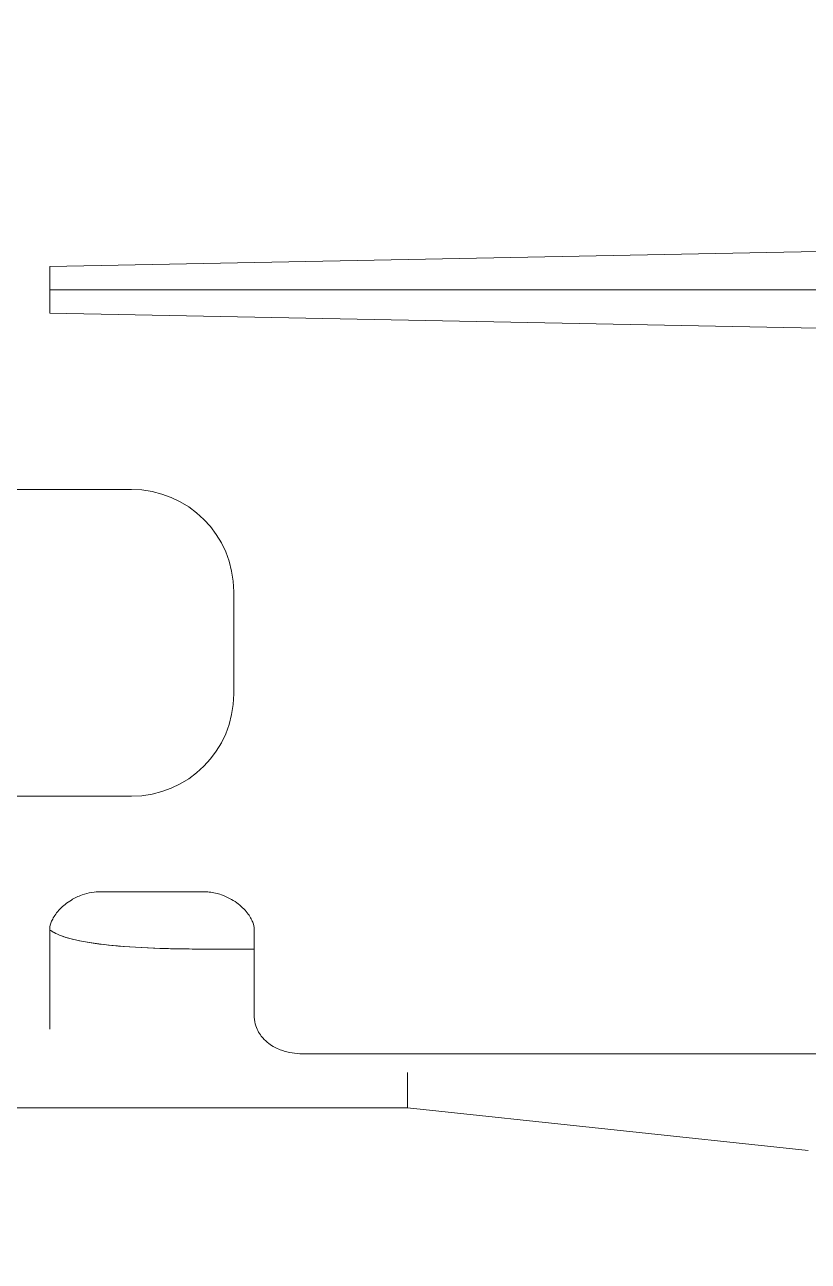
# Model space of a CAD drawing. Header units: millimetres. Extents: x 3069 to 3669, y 1489 to 1908.
# Drawn here: x 3338.22 to 3345.89, y 1586.41 to 1598.5 of the extents above; entities that cross this region are included whole.
import ezdxf

# ---------------------------------------------------------------- set-up
doc = ezdxf.new("R2010")
doc.units = ezdxf.units.MM
doc.set_wipeout_variables(frame=1)
doc.layers.add('Detalles-Accesorios', color=1, linetype='Continuous', lineweight=13)

# ---------------------------------------------------------------- blocks, each defined once
blk = doc.blocks.new('*U41')
for p, q in [((-19.925, 1.798), (-20.442, 1.798)), ((-18.675, 1.798), (-19.192, 1.798)), ((-17.425, 1.798), (-17.942, 1.798)), ((-16.175, 1.798), (-16.692, 1.798)), ((-14.925, 1.798), (-15.442, 1.798)), ((-13.675, 1.798), (-14.192, 1.798)), ((-20.342, -1.758), (-20.849, -1.758)), ((-19.092, -1.758), (-19.599, -1.758)), ((-17.842, -1.758), (-18.349, -1.758)), ((-16.592, -1.758), (-17.099, -1.758)), ((-15.342, -1.758), (-15.849, -1.758)), ((-14.092, -1.758), (-14.599, -1.758)), ((-12.842, -1.758), (-13.349, -1.758))]:
    blk.add_line(p, q)
at = {"flags": 128}
for points in [[(-20.819, 2.4), (-20.869, 2.316), (-21.02, 2.06), (-21.101, 1.922), (-21.136, 1.864), (-21.162, 1.82), (-21.175, 1.798)], [(-19.954, -2.359), (-19.958, -2.366), (-19.969, -2.381), (-19.98, -2.392), (-19.99, -2.398), (-20, -2.4), (-20.011, -2.397), (-20.023, -2.389), (-20.035, -2.375), (-20.048, -2.356), (-20.061, -2.33), (-20.073, -2.3), (-20.087, -2.263), (-20.1, -2.221), (-20.113, -2.174), (-20.125, -2.127), (-20.137, -2.075), (-20.149, -2.02), (-20.161, -1.961), (-20.173, -1.898), (-20.185, -1.832), (-20.197, -1.762), (-20.208, -1.689), (-20.221, -1.603), (-20.234, -1.514), (-20.246, -1.422), (-20.258, -1.327), (-20.27, -1.231), (-20.281, -1.134), (-20.292, -1.034), (-20.304, -0.93), (-20.316, -0.823), (-20.327, -0.725), (-20.338, -0.626), (-20.35, -0.524), (-20.362, -0.421), (-20.374, -0.317), (-20.386, -0.212), (-20.398, -0.106), (-20.41, 0), (-20.421, 0.101), (-20.433, 0.201), (-20.444, 0.301), (-20.455, 0.4), (-20.466, 0.499), (-20.477, 0.595), (-20.49, 0.708), (-20.503, 0.817), (-20.515, 0.924), (-20.527, 1.028), (-20.538, 1.131), (-20.55, 1.23), (-20.561, 1.326), (-20.573, 1.421), (-20.585, 1.513), (-20.598, 1.603), (-20.611, 1.689), (-20.622, 1.758), (-20.633, 1.825), (-20.644, 1.888), (-20.656, 1.948), (-20.667, 2.006), (-20.678, 2.059), (-20.692, 2.118), (-20.705, 2.171), (-20.719, 2.219), (-20.732, 2.261), (-20.744, 2.294), (-20.755, 2.323), (-20.767, 2.347), (-20.778, 2.366), (-20.789, 2.381), (-20.799, 2.392), (-20.809, 2.398), (-20.819, 2.4), (-20.819, 2.4)], [(-19.569, 2.4), (-19.619, 2.316), (-19.77, 2.06), (-19.851, 1.922), (-19.886, 1.864), (-19.912, 1.82), (-19.925, 1.798)], [(-18.704, -2.359), (-18.708, -2.366), (-18.719, -2.381), (-18.73, -2.392), (-18.74, -2.398), (-18.75, -2.4), (-18.761, -2.397), (-18.773, -2.389), (-18.785, -2.375), (-18.798, -2.356), (-18.811, -2.33), (-18.823, -2.3), (-18.837, -2.263), (-18.85, -2.221), (-18.863, -2.174), (-18.875, -2.127), (-18.887, -2.075), (-18.899, -2.02), (-18.911, -1.961), (-18.923, -1.898), (-18.935, -1.832), (-18.947, -1.762), (-18.958, -1.689), (-18.971, -1.603), (-18.984, -1.514), (-18.996, -1.422), (-19.008, -1.327), (-19.02, -1.231), (-19.031, -1.134), (-19.042, -1.034), (-19.054, -0.93), (-19.066, -0.823), (-19.077, -0.725), (-19.088, -0.626), (-19.1, -0.524), (-19.112, -0.421), (-19.124, -0.317), (-19.136, -0.212), (-19.148, -0.106), (-19.16, 0), (-19.171, 0.101), (-19.183, 0.201), (-19.194, 0.301), (-19.205, 0.4), (-19.216, 0.499), (-19.227, 0.595), (-19.24, 0.708), (-19.253, 0.817), (-19.265, 0.924), (-19.277, 1.028), (-19.288, 1.131), (-19.3, 1.23), (-19.311, 1.326), (-19.323, 1.421), (-19.335, 1.513), (-19.348, 1.603), (-19.361, 1.689), (-19.372, 1.758), (-19.383, 1.825), (-19.394, 1.888), (-19.406, 1.948), (-19.417, 2.006), (-19.428, 2.059), (-19.442, 2.118), (-19.455, 2.171), (-19.469, 2.219), (-19.482, 2.261), (-19.494, 2.294), (-19.505, 2.323), (-19.517, 2.347), (-19.528, 2.366), (-19.539, 2.381), (-19.549, 2.392), (-19.559, 2.398), (-19.569, 2.4), (-19.569, 2.4)], [(-18.319, 2.4), (-18.369, 2.316), (-18.52, 2.06), (-18.601, 1.922), (-18.636, 1.864), (-18.662, 1.82), (-18.675, 1.798)], [(-17.454, -2.359), (-17.458, -2.366), (-17.469, -2.381), (-17.48, -2.392), (-17.49, -2.398), (-17.5, -2.4), (-17.511, -2.397), (-17.523, -2.389), (-17.535, -2.375), (-17.548, -2.356), (-17.561, -2.33), (-17.573, -2.3), (-17.587, -2.263), (-17.6, -2.221), (-17.613, -2.174), (-17.625, -2.127), (-17.637, -2.075), (-17.649, -2.02), (-17.661, -1.961), (-17.673, -1.898), (-17.685, -1.832), (-17.697, -1.762), (-17.708, -1.689), (-17.721, -1.603), (-17.734, -1.514), (-17.746, -1.422), (-17.758, -1.327), (-17.77, -1.231), (-17.781, -1.134), (-17.792, -1.034), (-17.804, -0.93), (-17.816, -0.823), (-17.827, -0.725), (-17.838, -0.626), (-17.85, -0.524), (-17.862, -0.421), (-17.874, -0.317), (-17.886, -0.212), (-17.898, -0.106), (-17.91, 0), (-17.921, 0.101), (-17.933, 0.201), (-17.944, 0.301), (-17.955, 0.4), (-17.966, 0.499), (-17.977, 0.595), (-17.99, 0.708), (-18.003, 0.817), (-18.015, 0.924), (-18.027, 1.028), (-18.038, 1.131), (-18.05, 1.23), (-18.061, 1.326), (-18.073, 1.421), (-18.085, 1.513), (-18.098, 1.603), (-18.111, 1.689), (-18.122, 1.758), (-18.133, 1.825), (-18.144, 1.888), (-18.156, 1.948), (-18.167, 2.006), (-18.178, 2.059), (-18.192, 2.118), (-18.205, 2.171), (-18.219, 2.219), (-18.232, 2.261), (-18.244, 2.294), (-18.255, 2.323), (-18.267, 2.347), (-18.278, 2.366), (-18.289, 2.381), (-18.299, 2.392), (-18.309, 2.398), (-18.319, 2.4), (-18.319, 2.4)], [(-17.069, 2.4), (-17.119, 2.316), (-17.27, 2.06), (-17.351, 1.922), (-17.386, 1.864), (-17.412, 1.82), (-17.425, 1.798)], [(-16.204, -2.359), (-16.208, -2.366), (-16.219, -2.381), (-16.23, -2.392), (-16.24, -2.398), (-16.25, -2.4), (-16.261, -2.397), (-16.273, -2.389), (-16.285, -2.375), (-16.298, -2.356), (-16.311, -2.33), (-16.323, -2.3), (-16.337, -2.263), (-16.35, -2.221), (-16.363, -2.174), (-16.375, -2.127), (-16.387, -2.075), (-16.399, -2.02), (-16.411, -1.961), (-16.423, -1.898), (-16.435, -1.832), (-16.447, -1.762), (-16.458, -1.689), (-16.471, -1.603), (-16.484, -1.514), (-16.496, -1.422), (-16.508, -1.327), (-16.52, -1.231), (-16.531, -1.134), (-16.542, -1.034), (-16.554, -0.93), (-16.566, -0.823), (-16.577, -0.725), (-16.588, -0.626), (-16.6, -0.524), (-16.612, -0.421), (-16.624, -0.317), (-16.636, -0.212), (-16.648, -0.106), (-16.66, 0), (-16.671, 0.101), (-16.683, 0.201), (-16.694, 0.301), (-16.705, 0.4), (-16.716, 0.499), (-16.727, 0.595), (-16.74, 0.708), (-16.753, 0.817), (-16.765, 0.924), (-16.777, 1.028), (-16.788, 1.131), (-16.8, 1.23), (-16.811, 1.326), (-16.823, 1.421), (-16.835, 1.513), (-16.848, 1.603), (-16.861, 1.689), (-16.872, 1.758), (-16.883, 1.825), (-16.894, 1.888), (-16.906, 1.948), (-16.917, 2.006), (-16.928, 2.059), (-16.942, 2.118), (-16.955, 2.171), (-16.969, 2.219), (-16.982, 2.261), (-16.994, 2.294), (-17.005, 2.323), (-17.017, 2.347), (-17.028, 2.366), (-17.039, 2.381), (-17.049, 2.392), (-17.059, 2.398), (-17.069, 2.4), (-17.069, 2.4)], [(-15.819, 2.4), (-15.869, 2.316), (-16.02, 2.06), (-16.101, 1.922), (-16.136, 1.864), (-16.162, 1.82), (-16.175, 1.798)], [(-14.954, -2.359), (-14.958, -2.366), (-14.969, -2.381), (-14.98, -2.392), (-14.99, -2.398), (-15, -2.4), (-15.011, -2.397), (-15.023, -2.389), (-15.035, -2.375), (-15.048, -2.356), (-15.061, -2.33), (-15.073, -2.3), (-15.087, -2.263), (-15.1, -2.221), (-15.113, -2.174), (-15.125, -2.127), (-15.137, -2.075), (-15.149, -2.02), (-15.161, -1.961), (-15.173, -1.898), (-15.185, -1.832), (-15.197, -1.762), (-15.208, -1.689), (-15.221, -1.603), (-15.234, -1.514), (-15.246, -1.422), (-15.258, -1.327), (-15.27, -1.231), (-15.281, -1.134), (-15.292, -1.034), (-15.304, -0.93), (-15.316, -0.823), (-15.327, -0.725), (-15.338, -0.626), (-15.35, -0.524), (-15.362, -0.421), (-15.374, -0.317), (-15.386, -0.212), (-15.398, -0.106), (-15.41, 0), (-15.421, 0.101), (-15.433, 0.201), (-15.444, 0.301), (-15.455, 0.4), (-15.466, 0.499), (-15.477, 0.595), (-15.49, 0.708), (-15.503, 0.817), (-15.515, 0.924), (-15.527, 1.028), (-15.538, 1.131), (-15.55, 1.23), (-15.561, 1.326), (-15.573, 1.421), (-15.585, 1.513), (-15.598, 1.603), (-15.611, 1.689), (-15.622, 1.758), (-15.633, 1.825), (-15.644, 1.888), (-15.656, 1.948), (-15.667, 2.006), (-15.678, 2.059), (-15.692, 2.118), (-15.705, 2.171), (-15.719, 2.219), (-15.732, 2.261), (-15.744, 2.294), (-15.755, 2.323), (-15.767, 2.347), (-15.778, 2.366), (-15.789, 2.381), (-15.799, 2.392), (-15.809, 2.398), (-15.819, 2.4), (-15.819, 2.4)], [(-14.569, 2.4), (-14.619, 2.316), (-14.77, 2.06), (-14.851, 1.922), (-14.886, 1.864), (-14.912, 1.82), (-14.925, 1.798)], [(-13.704, -2.359), (-13.708, -2.366), (-13.719, -2.381), (-13.73, -2.392), (-13.74, -2.398), (-13.75, -2.4), (-13.761, -2.397), (-13.773, -2.389), (-13.785, -2.375), (-13.798, -2.356), (-13.811, -2.33), (-13.823, -2.3), (-13.837, -2.263), (-13.85, -2.221), (-13.863, -2.174), (-13.875, -2.127), (-13.887, -2.075), (-13.899, -2.02), (-13.911, -1.961), (-13.923, -1.898), (-13.935, -1.832), (-13.947, -1.762), (-13.958, -1.689), (-13.971, -1.603), (-13.984, -1.514), (-13.996, -1.422), (-14.008, -1.327), (-14.02, -1.231), (-14.031, -1.134), (-14.042, -1.034), (-14.054, -0.93), (-14.066, -0.823), (-14.077, -0.725), (-14.088, -0.626), (-14.1, -0.524), (-14.112, -0.421), (-14.124, -0.317), (-14.136, -0.212), (-14.148, -0.106), (-14.16, 0), (-14.171, 0.101), (-14.183, 0.201), (-14.194, 0.301), (-14.205, 0.4), (-14.216, 0.499), (-14.227, 0.595), (-14.24, 0.708), (-14.253, 0.817), (-14.265, 0.924), (-14.277, 1.028), (-14.288, 1.131), (-14.3, 1.23), (-14.311, 1.326), (-14.323, 1.421), (-14.335, 1.513), (-14.348, 1.603), (-14.361, 1.689), (-14.372, 1.758), (-14.383, 1.825), (-14.394, 1.888), (-14.406, 1.948), (-14.417, 2.006), (-14.428, 2.059), (-14.442, 2.118), (-14.455, 2.171), (-14.469, 2.219), (-14.482, 2.261), (-14.494, 2.294), (-14.505, 2.323), (-14.517, 2.347), (-14.528, 2.366), (-14.539, 2.381), (-14.549, 2.392), (-14.559, 2.398), (-14.569, 2.4), (-14.569, 2.4)], [(-13.319, 2.4), (-13.369, 2.316), (-13.52, 2.06), (-13.601, 1.922), (-13.636, 1.864), (-13.662, 1.82), (-13.675, 1.798)], [(-21.204, -2.36), (-21.155, -2.276), (-21.004, -2.02), (-20.923, -1.882), (-20.888, -1.824), (-20.862, -1.779), (-20.849, -1.758)], [(-19.954, -2.36), (-19.905, -2.276), (-19.754, -2.02), (-19.673, -1.882), (-19.638, -1.824), (-19.612, -1.779), (-19.599, -1.758)], [(-18.704, -2.36), (-18.655, -2.276), (-18.504, -2.02), (-18.423, -1.882), (-18.388, -1.824), (-18.362, -1.779), (-18.349, -1.758)], [(-17.454, -2.36), (-17.405, -2.276), (-17.254, -2.02), (-17.173, -1.882), (-17.138, -1.824), (-17.112, -1.779), (-17.099, -1.758)], [(-16.204, -2.36), (-16.155, -2.276), (-16.004, -2.02), (-15.923, -1.882), (-15.888, -1.824), (-15.862, -1.779), (-15.849, -1.758)], [(-14.954, -2.36), (-14.905, -2.276), (-14.754, -2.02), (-14.673, -1.882), (-14.638, -1.824), (-14.612, -1.779), (-14.599, -1.758)], [(-13.704, -2.36), (-13.655, -2.276), (-13.504, -2.02), (-13.423, -1.882), (-13.388, -1.824), (-13.362, -1.779), (-13.349, -1.758)]]:
    blk.add_lwpolyline(points, dxfattribs=at)
for points, knots in [([(-20.849, -1.758), (-20.883, -1.758), (-20.891, -1.757), (-20.902, -1.751), (-20.915, -1.74), (-20.927, -1.726), (-20.94, -1.708), (-20.953, -1.685), (-20.966, -1.658), (-20.979, -1.628), (-20.993, -1.592), (-21.006, -1.553), (-21.02, -1.509), (-21.034, -1.462), (-21.048, -1.411), (-21.061, -1.356), (-21.075, -1.299), (-21.088, -1.238), (-21.101, -1.175), (-21.113, -1.109), (-21.126, -1.042), (-21.137, -0.973), (-21.149, -0.902), (-21.16, -0.831), (-21.171, -0.757), (-21.183, -0.681), (-21.195, -0.602), (-21.208, -0.521), (-21.221, -0.437), (-21.234, -0.352), (-21.248, -0.265), (-21.261, -0.177), (-21.275, -0.089), (-21.289, 0), (-21.303, 0.089), (-21.316, 0.177), (-21.33, 0.264), (-21.343, 0.351), (-21.357, 0.436), (-21.369, 0.518), (-21.382, 0.599), (-21.394, 0.677), (-21.407, 0.758), (-21.42, 0.841), (-21.433, 0.925), (-21.446, 1.007), (-21.46, 1.087), (-21.475, 1.164), (-21.489, 1.235), (-21.503, 1.298), (-21.517, 1.356), (-21.53, 1.41), (-21.544, 1.461), (-21.558, 1.509), (-21.571, 1.552), (-21.585, 1.591), (-21.598, 1.626), (-21.612, 1.657), (-21.624, 1.682), (-21.632, 1.695), (-22.017, 2.347)], [0, 0, 0, 0, 0.01636, 0.032918, 0.049658, 0.066561, 0.083609, 0.100475, 0.117442, 0.13449, 0.151597, 0.169092, 0.186604, 0.204108, 0.221583, 0.239003, 0.256348, 0.273594, 0.290684, 0.307635, 0.324428, 0.341045, 0.357469, 0.373492, 0.38969, 0.406068, 0.422611, 0.439643, 0.456808, 0.474087, 0.491457, 0.508896, 0.526382, 0.543891, 0.561362, 0.578809, 0.596211, 0.613544, 0.630785, 0.64761, 0.664307, 0.680858, 0.697246, 0.716518, 0.735597, 0.754893, 0.774442, 0.794216, 0.814183, 0.831392, 0.848699, 0.866081, 0.883517, 0.900983, 0.918144, 0.935291, 0.952401, 0.969452, 0.986769, 1, 1, 1, 1]), ([(-19.599, -1.758), (-19.633, -1.758), (-19.641, -1.757), (-19.652, -1.751), (-19.665, -1.74), (-19.677, -1.726), (-19.69, -1.708), (-19.703, -1.685), (-19.716, -1.658), (-19.729, -1.628), (-19.743, -1.592), (-19.756, -1.553), (-19.77, -1.509), (-19.784, -1.462), (-19.798, -1.411), (-19.811, -1.356), (-19.825, -1.299), (-19.838, -1.238), (-19.851, -1.175), (-19.863, -1.109), (-19.876, -1.042), (-19.887, -0.973), (-19.899, -0.902), (-19.91, -0.831), (-19.921, -0.757), (-19.933, -0.681), (-19.945, -0.602), (-19.958, -0.521), (-19.971, -0.437), (-19.984, -0.352), (-19.998, -0.265), (-20.011, -0.177), (-20.025, -0.089), (-20.039, 0), (-20.053, 0.089), (-20.066, 0.177), (-20.08, 0.264), (-20.093, 0.351), (-20.107, 0.436), (-20.119, 0.518), (-20.132, 0.599), (-20.144, 0.677), (-20.157, 0.758), (-20.17, 0.841), (-20.183, 0.925), (-20.196, 1.007), (-20.21, 1.087), (-20.225, 1.164), (-20.239, 1.235), (-20.253, 1.298), (-20.267, 1.356), (-20.28, 1.41), (-20.294, 1.461), (-20.308, 1.509), (-20.321, 1.552), (-20.335, 1.591), (-20.348, 1.626), (-20.362, 1.657), (-20.374, 1.682), (-20.382, 1.695), (-20.767, 2.347)], [0, 0, 0, 0, 0.01636, 0.032918, 0.049658, 0.066561, 0.083609, 0.100475, 0.117442, 0.13449, 0.151597, 0.169092, 0.186604, 0.204108, 0.221583, 0.239003, 0.256348, 0.273594, 0.290684, 0.307635, 0.324428, 0.341045, 0.357469, 0.373492, 0.38969, 0.406068, 0.422611, 0.439643, 0.456808, 0.474087, 0.491457, 0.508896, 0.526382, 0.543891, 0.561362, 0.578809, 0.596211, 0.613544, 0.630785, 0.64761, 0.664307, 0.680858, 0.697246, 0.716518, 0.735597, 0.754893, 0.774442, 0.794216, 0.814183, 0.831392, 0.848699, 0.866081, 0.883517, 0.900983, 0.918144, 0.935291, 0.952401, 0.969452, 0.986769, 1, 1, 1, 1]), ([(-18.349, -1.758), (-18.383, -1.758), (-18.391, -1.757), (-18.402, -1.751), (-18.415, -1.74), (-18.427, -1.726), (-18.44, -1.708), (-18.453, -1.685), (-18.466, -1.658), (-18.479, -1.628), (-18.493, -1.592), (-18.506, -1.553), (-18.52, -1.509), (-18.534, -1.462), (-18.548, -1.411), (-18.561, -1.356), (-18.575, -1.299), (-18.588, -1.238), (-18.601, -1.175), (-18.613, -1.109), (-18.626, -1.042), (-18.637, -0.973), (-18.649, -0.902), (-18.66, -0.831), (-18.671, -0.757), (-18.683, -0.681), (-18.695, -0.602), (-18.708, -0.521), (-18.721, -0.437), (-18.734, -0.352), (-18.748, -0.265), (-18.761, -0.177), (-18.775, -0.089), (-18.789, 0), (-18.803, 0.089), (-18.816, 0.177), (-18.83, 0.264), (-18.843, 0.351), (-18.857, 0.436), (-18.869, 0.518), (-18.882, 0.599), (-18.894, 0.677), (-18.907, 0.758), (-18.92, 0.841), (-18.933, 0.925), (-18.946, 1.007), (-18.96, 1.087), (-18.975, 1.164), (-18.989, 1.235), (-19.003, 1.298), (-19.017, 1.356), (-19.03, 1.41), (-19.044, 1.461), (-19.058, 1.509), (-19.071, 1.552), (-19.085, 1.591), (-19.098, 1.626), (-19.112, 1.657), (-19.124, 1.682), (-19.132, 1.695), (-19.517, 2.347)], [0, 0, 0, 0, 0.01636, 0.032918, 0.049658, 0.066561, 0.083609, 0.100475, 0.117442, 0.13449, 0.151597, 0.169092, 0.186604, 0.204108, 0.221583, 0.239003, 0.256348, 0.273594, 0.290684, 0.307635, 0.324428, 0.341045, 0.357469, 0.373492, 0.38969, 0.406068, 0.422611, 0.439643, 0.456808, 0.474087, 0.491457, 0.508896, 0.526382, 0.543891, 0.561362, 0.578809, 0.596211, 0.613544, 0.630785, 0.64761, 0.664307, 0.680858, 0.697246, 0.716518, 0.735597, 0.754893, 0.774442, 0.794216, 0.814183, 0.831392, 0.848699, 0.866081, 0.883517, 0.900983, 0.918144, 0.935291, 0.952401, 0.969452, 0.986769, 1, 1, 1, 1]), ([(-17.099, -1.758), (-17.133, -1.758), (-17.141, -1.757), (-17.152, -1.751), (-17.165, -1.74), (-17.177, -1.726), (-17.19, -1.708), (-17.203, -1.685), (-17.216, -1.658), (-17.229, -1.628), (-17.243, -1.592), (-17.256, -1.553), (-17.27, -1.509), (-17.284, -1.462), (-17.298, -1.411), (-17.311, -1.356), (-17.325, -1.299), (-17.338, -1.238), (-17.351, -1.175), (-17.363, -1.109), (-17.376, -1.042), (-17.387, -0.973), (-17.399, -0.902), (-17.41, -0.831), (-17.421, -0.757), (-17.433, -0.681), (-17.445, -0.602), (-17.458, -0.521), (-17.471, -0.437), (-17.484, -0.352), (-17.498, -0.265), (-17.511, -0.177), (-17.525, -0.089), (-17.539, 0), (-17.553, 0.089), (-17.566, 0.177), (-17.58, 0.264), (-17.593, 0.351), (-17.607, 0.436), (-17.619, 0.518), (-17.632, 0.599), (-17.644, 0.677), (-17.657, 0.758), (-17.67, 0.841), (-17.683, 0.925), (-17.696, 1.007), (-17.71, 1.087), (-17.725, 1.164), (-17.739, 1.235), (-17.753, 1.298), (-17.767, 1.356), (-17.78, 1.41), (-17.794, 1.461), (-17.808, 1.509), (-17.821, 1.552), (-17.835, 1.591), (-17.848, 1.626), (-17.862, 1.657), (-17.874, 1.682), (-17.882, 1.695), (-18.267, 2.347)], [0, 0, 0, 0, 0.01636, 0.032918, 0.049658, 0.066561, 0.083609, 0.100475, 0.117442, 0.13449, 0.151597, 0.169092, 0.186604, 0.204108, 0.221583, 0.239003, 0.256348, 0.273594, 0.290684, 0.307635, 0.324428, 0.341045, 0.357469, 0.373492, 0.38969, 0.406068, 0.422611, 0.439643, 0.456808, 0.474087, 0.491457, 0.508896, 0.526382, 0.543891, 0.561362, 0.578809, 0.596211, 0.613544, 0.630785, 0.64761, 0.664307, 0.680858, 0.697246, 0.716518, 0.735597, 0.754893, 0.774442, 0.794216, 0.814183, 0.831392, 0.848699, 0.866081, 0.883517, 0.900983, 0.918144, 0.935291, 0.952401, 0.969452, 0.986769, 1, 1, 1, 1]), ([(-15.849, -1.758), (-15.883, -1.758), (-15.891, -1.757), (-15.902, -1.751), (-15.915, -1.74), (-15.927, -1.726), (-15.94, -1.708), (-15.953, -1.685), (-15.966, -1.658), (-15.979, -1.628), (-15.993, -1.592), (-16.006, -1.553), (-16.02, -1.509), (-16.034, -1.462), (-16.048, -1.411), (-16.061, -1.356), (-16.075, -1.299), (-16.088, -1.238), (-16.101, -1.175), (-16.113, -1.109), (-16.126, -1.042), (-16.137, -0.973), (-16.149, -0.902), (-16.16, -0.831), (-16.171, -0.757), (-16.183, -0.681), (-16.195, -0.602), (-16.208, -0.521), (-16.221, -0.437), (-16.234, -0.352), (-16.248, -0.265), (-16.261, -0.177), (-16.275, -0.089), (-16.289, 0), (-16.303, 0.089), (-16.316, 0.177), (-16.33, 0.264), (-16.343, 0.351), (-16.357, 0.436), (-16.369, 0.518), (-16.382, 0.599), (-16.394, 0.677), (-16.407, 0.758), (-16.42, 0.841), (-16.433, 0.925), (-16.446, 1.007), (-16.46, 1.087), (-16.475, 1.164), (-16.489, 1.235), (-16.503, 1.298), (-16.517, 1.356), (-16.53, 1.41), (-16.544, 1.461), (-16.558, 1.509), (-16.571, 1.552), (-16.585, 1.591), (-16.598, 1.626), (-16.612, 1.657), (-16.624, 1.682), (-16.632, 1.695), (-17.017, 2.347)], [0, 0, 0, 0, 0.01636, 0.032918, 0.049658, 0.066561, 0.083609, 0.100475, 0.117442, 0.13449, 0.151597, 0.169092, 0.186604, 0.204108, 0.221583, 0.239003, 0.256348, 0.273594, 0.290684, 0.307635, 0.324428, 0.341045, 0.357469, 0.373492, 0.38969, 0.406068, 0.422611, 0.439643, 0.456808, 0.474087, 0.491457, 0.508896, 0.526382, 0.543891, 0.561362, 0.578809, 0.596211, 0.613544, 0.630785, 0.64761, 0.664307, 0.680858, 0.697246, 0.716518, 0.735597, 0.754893, 0.774442, 0.794216, 0.814183, 0.831392, 0.848699, 0.866081, 0.883517, 0.900983, 0.918144, 0.935291, 0.952401, 0.969452, 0.986769, 1, 1, 1, 1]), ([(-14.599, -1.758), (-14.633, -1.758), (-14.641, -1.757), (-14.652, -1.751), (-14.665, -1.74), (-14.677, -1.726), (-14.69, -1.708), (-14.703, -1.685), (-14.716, -1.658), (-14.729, -1.628), (-14.743, -1.592), (-14.756, -1.553), (-14.77, -1.509), (-14.784, -1.462), (-14.798, -1.411), (-14.811, -1.356), (-14.825, -1.299), (-14.838, -1.238), (-14.851, -1.175), (-14.863, -1.109), (-14.876, -1.042), (-14.887, -0.973), (-14.899, -0.902), (-14.91, -0.831), (-14.921, -0.757), (-14.933, -0.681), (-14.945, -0.602), (-14.958, -0.521), (-14.971, -0.437), (-14.984, -0.352), (-14.998, -0.265), (-15.011, -0.177), (-15.025, -0.089), (-15.039, 0), (-15.053, 0.089), (-15.066, 0.177), (-15.08, 0.264), (-15.093, 0.351), (-15.107, 0.436), (-15.119, 0.518), (-15.132, 0.599), (-15.144, 0.677), (-15.157, 0.758), (-15.17, 0.841), (-15.183, 0.925), (-15.196, 1.007), (-15.21, 1.087), (-15.225, 1.164), (-15.239, 1.235), (-15.253, 1.298), (-15.267, 1.356), (-15.28, 1.41), (-15.294, 1.461), (-15.308, 1.509), (-15.321, 1.552), (-15.335, 1.591), (-15.348, 1.626), (-15.362, 1.657), (-15.374, 1.682), (-15.382, 1.695), (-15.767, 2.347)], [0, 0, 0, 0, 0.01636, 0.032918, 0.049658, 0.066561, 0.083609, 0.100475, 0.117442, 0.13449, 0.151597, 0.169092, 0.186604, 0.204108, 0.221583, 0.239003, 0.256348, 0.273594, 0.290684, 0.307635, 0.324428, 0.341045, 0.357469, 0.373492, 0.38969, 0.406068, 0.422611, 0.439643, 0.456808, 0.474087, 0.491457, 0.508896, 0.526382, 0.543891, 0.561362, 0.578809, 0.596211, 0.613544, 0.630785, 0.64761, 0.664307, 0.680858, 0.697246, 0.716518, 0.735597, 0.754893, 0.774442, 0.794216, 0.814183, 0.831392, 0.848699, 0.866081, 0.883517, 0.900983, 0.918144, 0.935291, 0.952401, 0.969452, 0.986769, 1, 1, 1, 1]), ([(-13.349, -1.758), (-13.383, -1.758), (-13.391, -1.757), (-13.402, -1.751), (-13.415, -1.74), (-13.427, -1.726), (-13.44, -1.708), (-13.453, -1.685), (-13.466, -1.658), (-13.479, -1.628), (-13.493, -1.592), (-13.506, -1.553), (-13.52, -1.509), (-13.534, -1.462), (-13.548, -1.411), (-13.561, -1.356), (-13.575, -1.299), (-13.588, -1.238), (-13.601, -1.175), (-13.613, -1.109), (-13.626, -1.042), (-13.637, -0.973), (-13.649, -0.902), (-13.66, -0.831), (-13.671, -0.757), (-13.683, -0.681), (-13.695, -0.602), (-13.708, -0.521), (-13.721, -0.437), (-13.734, -0.352), (-13.748, -0.265), (-13.761, -0.177), (-13.775, -0.089), (-13.789, 0), (-13.803, 0.089), (-13.816, 0.177), (-13.83, 0.264), (-13.843, 0.351), (-13.857, 0.436), (-13.869, 0.518), (-13.882, 0.599), (-13.894, 0.677), (-13.907, 0.758), (-13.92, 0.841), (-13.933, 0.925), (-13.946, 1.007), (-13.96, 1.087), (-13.975, 1.164), (-13.989, 1.235), (-14.003, 1.298), (-14.017, 1.356), (-14.03, 1.41), (-14.044, 1.461), (-14.058, 1.509), (-14.071, 1.552), (-14.085, 1.591), (-14.098, 1.626), (-14.112, 1.657), (-14.124, 1.682), (-14.132, 1.695), (-14.517, 2.347)], [0, 0, 0, 0, 0.01636, 0.032918, 0.049658, 0.066561, 0.083609, 0.100475, 0.117442, 0.13449, 0.151597, 0.169092, 0.186604, 0.204108, 0.221583, 0.239003, 0.256348, 0.273594, 0.290684, 0.307635, 0.324428, 0.341045, 0.357469, 0.373492, 0.38969, 0.406068, 0.422611, 0.439643, 0.456808, 0.474087, 0.491457, 0.508896, 0.526382, 0.543891, 0.561362, 0.578809, 0.596211, 0.613544, 0.630785, 0.64761, 0.664307, 0.680858, 0.697246, 0.716518, 0.735597, 0.754893, 0.774442, 0.794216, 0.814183, 0.831392, 0.848699, 0.866081, 0.883517, 0.900983, 0.918144, 0.935291, 0.952401, 0.969452, 0.986769, 1, 1, 1, 1]), ([(-21.175, 1.798), (-21.141, 1.798), (-21.133, 1.797), (-21.121, 1.791), (-21.109, 1.781), (-21.097, 1.766), (-21.084, 1.748), (-21.071, 1.725), (-21.058, 1.699), (-21.045, 1.668), (-21.031, 1.633), (-21.018, 1.593), (-21.004, 1.55), (-20.99, 1.502), (-20.976, 1.451), (-20.963, 1.397), (-20.949, 1.339), (-20.936, 1.278), (-20.923, 1.215), (-20.911, 1.15), (-20.898, 1.082), (-20.886, 1.013), (-20.875, 0.943), (-20.864, 0.871), (-20.853, 0.797), (-20.841, 0.721), (-20.828, 0.643), (-20.816, 0.561), (-20.803, 0.477), (-20.79, 0.392), (-20.776, 0.305), (-20.762, 0.218), (-20.749, 0.129), (-20.735, 0.04), (-20.721, -0.048), (-20.707, -0.136), (-20.694, -0.224), (-20.68, -0.311), (-20.667, -0.395), (-20.654, -0.478), (-20.642, -0.558), (-20.63, -0.637), (-20.617, -0.718), (-20.604, -0.8), (-20.591, -0.885), (-20.578, -0.967), (-20.563, -1.047), (-20.549, -1.124), (-20.534, -1.194), (-20.521, -1.258), (-20.507, -1.316), (-20.494, -1.37), (-20.48, -1.421), (-20.466, -1.468), (-20.453, -1.511), (-20.439, -1.55), (-20.426, -1.585), (-20.412, -1.617), (-20.4, -1.642), (-20.392, -1.655), (-20.048, -2.356)], [0, 0, 0, 0, 0.01636, 0.032918, 0.049658, 0.066561, 0.083609, 0.100475, 0.117442, 0.13449, 0.151597, 0.169092, 0.186604, 0.204109, 0.221583, 0.239003, 0.256348, 0.273594, 0.290684, 0.307635, 0.324428, 0.341045, 0.357469, 0.373492, 0.38969, 0.406068, 0.422611, 0.439643, 0.456809, 0.474087, 0.491457, 0.508896, 0.526382, 0.543891, 0.561362, 0.57881, 0.596211, 0.613544, 0.630786, 0.647611, 0.664308, 0.680859, 0.697246, 0.716518, 0.735597, 0.754894, 0.774443, 0.794216, 0.814184, 0.831393, 0.848699, 0.866081, 0.883517, 0.900983, 0.918145, 0.935291, 0.952401, 0.969453, 0.98677, 1, 1, 1, 1]), ([(-19.925, 1.798), (-19.891, 1.798), (-19.883, 1.797), (-19.871, 1.791), (-19.859, 1.781), (-19.847, 1.766), (-19.834, 1.748), (-19.821, 1.725), (-19.808, 1.699), (-19.795, 1.668), (-19.781, 1.633), (-19.768, 1.593), (-19.754, 1.55), (-19.74, 1.502), (-19.726, 1.451), (-19.713, 1.397), (-19.699, 1.339), (-19.686, 1.278), (-19.673, 1.215), (-19.661, 1.15), (-19.648, 1.082), (-19.636, 1.013), (-19.625, 0.943), (-19.614, 0.871), (-19.603, 0.797), (-19.591, 0.721), (-19.578, 0.643), (-19.566, 0.561), (-19.553, 0.477), (-19.54, 0.392), (-19.526, 0.305), (-19.512, 0.218), (-19.499, 0.129), (-19.485, 0.04), (-19.471, -0.048), (-19.457, -0.136), (-19.444, -0.224), (-19.43, -0.311), (-19.417, -0.395), (-19.404, -0.478), (-19.392, -0.558), (-19.38, -0.637), (-19.367, -0.718), (-19.354, -0.8), (-19.341, -0.885), (-19.328, -0.967), (-19.313, -1.047), (-19.299, -1.124), (-19.284, -1.194), (-19.271, -1.258), (-19.257, -1.316), (-19.244, -1.37), (-19.23, -1.421), (-19.216, -1.468), (-19.203, -1.511), (-19.189, -1.55), (-19.176, -1.585), (-19.162, -1.617), (-19.15, -1.642), (-19.142, -1.655), (-18.798, -2.356)], [0, 0, 0, 0, 0.01636, 0.032918, 0.049658, 0.066561, 0.083609, 0.100475, 0.117442, 0.13449, 0.151597, 0.169092, 0.186604, 0.204109, 0.221583, 0.239003, 0.256348, 0.273594, 0.290684, 0.307635, 0.324428, 0.341045, 0.357469, 0.373492, 0.38969, 0.406068, 0.422611, 0.439643, 0.456809, 0.474087, 0.491457, 0.508896, 0.526382, 0.543891, 0.561362, 0.57881, 0.596211, 0.613544, 0.630786, 0.647611, 0.664308, 0.680859, 0.697246, 0.716518, 0.735597, 0.754894, 0.774443, 0.794216, 0.814184, 0.831393, 0.848699, 0.866081, 0.883517, 0.900983, 0.918145, 0.935291, 0.952401, 0.969453, 0.98677, 1, 1, 1, 1]), ([(-18.675, 1.798), (-18.641, 1.798), (-18.633, 1.797), (-18.621, 1.791), (-18.609, 1.781), (-18.597, 1.766), (-18.584, 1.748), (-18.571, 1.725), (-18.558, 1.699), (-18.545, 1.668), (-18.531, 1.633), (-18.518, 1.593), (-18.504, 1.55), (-18.49, 1.502), (-18.476, 1.451), (-18.463, 1.397), (-18.449, 1.339), (-18.436, 1.278), (-18.423, 1.215), (-18.411, 1.15), (-18.398, 1.082), (-18.386, 1.013), (-18.375, 0.943), (-18.364, 0.871), (-18.353, 0.797), (-18.341, 0.721), (-18.328, 0.643), (-18.316, 0.561), (-18.303, 0.477), (-18.29, 0.392), (-18.276, 0.305), (-18.262, 0.218), (-18.249, 0.129), (-18.235, 0.04), (-18.221, -0.048), (-18.207, -0.136), (-18.194, -0.224), (-18.18, -0.311), (-18.167, -0.395), (-18.154, -0.478), (-18.142, -0.558), (-18.13, -0.637), (-18.117, -0.718), (-18.104, -0.8), (-18.091, -0.885), (-18.078, -0.967), (-18.063, -1.047), (-18.049, -1.124), (-18.034, -1.194), (-18.021, -1.258), (-18.007, -1.316), (-17.994, -1.37), (-17.98, -1.421), (-17.966, -1.468), (-17.953, -1.511), (-17.939, -1.55), (-17.926, -1.585), (-17.912, -1.617), (-17.9, -1.642), (-17.892, -1.655), (-17.548, -2.356)], [0, 0, 0, 0, 0.01636, 0.032918, 0.049658, 0.066561, 0.083609, 0.100475, 0.117442, 0.13449, 0.151597, 0.169092, 0.186604, 0.204109, 0.221583, 0.239003, 0.256348, 0.273594, 0.290684, 0.307635, 0.324428, 0.341045, 0.357469, 0.373492, 0.38969, 0.406068, 0.422611, 0.439643, 0.456809, 0.474087, 0.491457, 0.508896, 0.526382, 0.543891, 0.561362, 0.57881, 0.596211, 0.613544, 0.630786, 0.647611, 0.664308, 0.680859, 0.697246, 0.716518, 0.735597, 0.754894, 0.774443, 0.794216, 0.814184, 0.831393, 0.848699, 0.866081, 0.883517, 0.900983, 0.918145, 0.935291, 0.952401, 0.969453, 0.98677, 1, 1, 1, 1]), ([(-17.425, 1.798), (-17.391, 1.798), (-17.383, 1.797), (-17.371, 1.791), (-17.359, 1.781), (-17.347, 1.766), (-17.334, 1.748), (-17.321, 1.725), (-17.308, 1.699), (-17.295, 1.668), (-17.281, 1.633), (-17.268, 1.593), (-17.254, 1.55), (-17.24, 1.502), (-17.226, 1.451), (-17.213, 1.397), (-17.199, 1.339), (-17.186, 1.278), (-17.173, 1.215), (-17.161, 1.15), (-17.148, 1.082), (-17.136, 1.013), (-17.125, 0.943), (-17.114, 0.871), (-17.103, 0.797), (-17.091, 0.721), (-17.078, 0.643), (-17.066, 0.561), (-17.053, 0.477), (-17.04, 0.392), (-17.026, 0.305), (-17.012, 0.218), (-16.999, 0.129), (-16.985, 0.04), (-16.971, -0.048), (-16.957, -0.136), (-16.944, -0.224), (-16.93, -0.311), (-16.917, -0.395), (-16.904, -0.478), (-16.892, -0.558), (-16.88, -0.637), (-16.867, -0.718), (-16.854, -0.8), (-16.841, -0.885), (-16.828, -0.967), (-16.813, -1.047), (-16.799, -1.124), (-16.784, -1.194), (-16.771, -1.258), (-16.757, -1.316), (-16.744, -1.37), (-16.73, -1.421), (-16.716, -1.468), (-16.703, -1.511), (-16.689, -1.55), (-16.676, -1.585), (-16.662, -1.617), (-16.65, -1.642), (-16.642, -1.655), (-16.298, -2.356)], [0, 0, 0, 0, 0.01636, 0.032918, 0.049658, 0.066561, 0.083609, 0.100475, 0.117442, 0.13449, 0.151597, 0.169092, 0.186604, 0.204109, 0.221583, 0.239003, 0.256348, 0.273594, 0.290684, 0.307635, 0.324428, 0.341045, 0.357469, 0.373492, 0.38969, 0.406068, 0.422611, 0.439643, 0.456809, 0.474087, 0.491457, 0.508896, 0.526382, 0.543891, 0.561362, 0.57881, 0.596211, 0.613544, 0.630786, 0.647611, 0.664308, 0.680859, 0.697246, 0.716518, 0.735597, 0.754894, 0.774443, 0.794216, 0.814184, 0.831393, 0.848699, 0.866081, 0.883517, 0.900983, 0.918145, 0.935291, 0.952401, 0.969453, 0.98677, 1, 1, 1, 1]), ([(-16.175, 1.798), (-16.141, 1.798), (-16.133, 1.797), (-16.121, 1.791), (-16.109, 1.781), (-16.097, 1.766), (-16.084, 1.748), (-16.071, 1.725), (-16.058, 1.699), (-16.045, 1.668), (-16.031, 1.633), (-16.018, 1.593), (-16.004, 1.55), (-15.99, 1.502), (-15.976, 1.451), (-15.963, 1.397), (-15.949, 1.339), (-15.936, 1.278), (-15.923, 1.215), (-15.911, 1.15), (-15.898, 1.082), (-15.886, 1.013), (-15.875, 0.943), (-15.864, 0.871), (-15.853, 0.797), (-15.841, 0.721), (-15.828, 0.643), (-15.816, 0.561), (-15.803, 0.477), (-15.79, 0.392), (-15.776, 0.305), (-15.762, 0.218), (-15.749, 0.129), (-15.735, 0.04), (-15.721, -0.048), (-15.707, -0.136), (-15.694, -0.224), (-15.68, -0.311), (-15.667, -0.395), (-15.654, -0.478), (-15.642, -0.558), (-15.63, -0.637), (-15.617, -0.718), (-15.604, -0.8), (-15.591, -0.885), (-15.578, -0.967), (-15.563, -1.047), (-15.549, -1.124), (-15.534, -1.194), (-15.521, -1.258), (-15.507, -1.316), (-15.494, -1.37), (-15.48, -1.421), (-15.466, -1.468), (-15.453, -1.511), (-15.439, -1.55), (-15.426, -1.585), (-15.412, -1.617), (-15.4, -1.642), (-15.392, -1.655), (-15.048, -2.356)], [0, 0, 0, 0, 0.01636, 0.032918, 0.049658, 0.066561, 0.083609, 0.100475, 0.117442, 0.13449, 0.151597, 0.169092, 0.186604, 0.204109, 0.221583, 0.239003, 0.256348, 0.273594, 0.290684, 0.307635, 0.324428, 0.341045, 0.357469, 0.373492, 0.38969, 0.406068, 0.422611, 0.439643, 0.456809, 0.474087, 0.491457, 0.508896, 0.526382, 0.543891, 0.561362, 0.57881, 0.596211, 0.613544, 0.630786, 0.647611, 0.664308, 0.680859, 0.697246, 0.716518, 0.735597, 0.754894, 0.774443, 0.794216, 0.814184, 0.831393, 0.848699, 0.866081, 0.883517, 0.900983, 0.918145, 0.935291, 0.952401, 0.969453, 0.98677, 1, 1, 1, 1]), ([(-14.925, 1.798), (-14.891, 1.798), (-14.883, 1.797), (-14.871, 1.791), (-14.859, 1.781), (-14.847, 1.766), (-14.834, 1.748), (-14.821, 1.725), (-14.808, 1.699), (-14.795, 1.668), (-14.781, 1.633), (-14.768, 1.593), (-14.754, 1.55), (-14.74, 1.502), (-14.726, 1.451), (-14.713, 1.397), (-14.699, 1.339), (-14.686, 1.278), (-14.673, 1.215), (-14.661, 1.15), (-14.648, 1.082), (-14.636, 1.013), (-14.625, 0.943), (-14.614, 0.871), (-14.603, 0.797), (-14.591, 0.721), (-14.578, 0.643), (-14.566, 0.561), (-14.553, 0.477), (-14.54, 0.392), (-14.526, 0.305), (-14.512, 0.218), (-14.499, 0.129), (-14.485, 0.04), (-14.471, -0.048), (-14.457, -0.136), (-14.444, -0.224), (-14.43, -0.311), (-14.417, -0.395), (-14.404, -0.478), (-14.392, -0.558), (-14.38, -0.637), (-14.367, -0.718), (-14.354, -0.8), (-14.341, -0.885), (-14.328, -0.967), (-14.313, -1.047), (-14.299, -1.124), (-14.284, -1.194), (-14.271, -1.258), (-14.257, -1.316), (-14.244, -1.37), (-14.23, -1.421), (-14.216, -1.468), (-14.203, -1.511), (-14.189, -1.55), (-14.176, -1.585), (-14.162, -1.617), (-14.15, -1.642), (-14.142, -1.655), (-13.798, -2.356)], [0, 0, 0, 0, 0.01636, 0.032918, 0.049658, 0.066561, 0.083609, 0.100475, 0.117442, 0.13449, 0.151597, 0.169092, 0.186604, 0.204109, 0.221583, 0.239003, 0.256348, 0.273594, 0.290684, 0.307635, 0.324428, 0.341045, 0.357469, 0.373492, 0.38969, 0.406068, 0.422611, 0.439643, 0.456809, 0.474087, 0.491457, 0.508896, 0.526382, 0.543891, 0.561362, 0.57881, 0.596211, 0.613544, 0.630786, 0.647611, 0.664308, 0.680859, 0.697246, 0.716518, 0.735597, 0.754894, 0.774443, 0.794216, 0.814184, 0.831393, 0.848699, 0.866081, 0.883517, 0.900983, 0.918145, 0.935291, 0.952401, 0.969453, 0.98677, 1, 1, 1, 1]), ([(-13.675, 1.798), (-13.641, 1.798), (-13.633, 1.797), (-13.621, 1.791), (-13.609, 1.781), (-13.597, 1.766), (-13.584, 1.748), (-13.571, 1.725), (-13.558, 1.699), (-13.545, 1.668), (-13.531, 1.633), (-13.518, 1.593), (-13.504, 1.55), (-13.49, 1.502), (-13.476, 1.451), (-13.463, 1.397), (-13.449, 1.339), (-13.436, 1.278), (-13.423, 1.215), (-13.411, 1.15), (-13.398, 1.082), (-13.386, 1.013), (-13.375, 0.943), (-13.364, 0.871), (-13.353, 0.797), (-13.341, 0.721), (-13.328, 0.643), (-13.316, 0.561), (-13.303, 0.477), (-13.29, 0.392), (-13.276, 0.305), (-13.262, 0.218), (-13.249, 0.129), (-13.235, 0.04), (-13.221, -0.048), (-13.207, -0.136), (-13.194, -0.224), (-13.18, -0.311), (-13.167, -0.395), (-13.154, -0.478), (-13.142, -0.558), (-13.13, -0.637), (-13.117, -0.718), (-13.104, -0.8), (-13.091, -0.885), (-13.078, -0.967), (-13.063, -1.047), (-13.049, -1.124), (-13.034, -1.194), (-13.021, -1.258), (-13.007, -1.316), (-12.994, -1.37), (-12.98, -1.421), (-12.966, -1.468), (-12.953, -1.511), (-12.939, -1.55), (-12.926, -1.585), (-12.912, -1.617), (-12.9, -1.642), (-12.892, -1.655), (-12.548, -2.356)], [0, 0, 0, 0, 0.01636, 0.032918, 0.049658, 0.066561, 0.083609, 0.100475, 0.117442, 0.13449, 0.151597, 0.169092, 0.186604, 0.204109, 0.221583, 0.239003, 0.256348, 0.273594, 0.290684, 0.307635, 0.324428, 0.341045, 0.357469, 0.373492, 0.38969, 0.406068, 0.422611, 0.439643, 0.456809, 0.474087, 0.491457, 0.508896, 0.526382, 0.543891, 0.561362, 0.57881, 0.596211, 0.613544, 0.630786, 0.647611, 0.664308, 0.680859, 0.697246, 0.716518, 0.735597, 0.754894, 0.774443, 0.794216, 0.814184, 0.831393, 0.848699, 0.866081, 0.883517, 0.900983, 0.918145, 0.935291, 0.952401, 0.969453, 0.98677, 1, 1, 1, 1])]:
    blk.add_open_spline(points, degree=3, knots=knots)
blk = doc.blocks.new('*U48')
blk.add_wipeout([(-9.698, -9.025), (-9.543, -9.362), (-9.2, -9.5), (-8.03, -9.5), (-7.848, -9.438), (-7.74, -9.278), (-6.968, -6.4), (-5.152, -6.4), (-4.999, -6.183), (-4.773, -5.4), (-4.022, -5.4), (-3.818, -6.102), (-3.656, -6.405), (-3, -6.4), (-3, -9.2), (-2.912, -9.412), (-2.7, -9.5), (-0.3, -9.5), (-0.088, -9.412), (0, -9.2), (0, -7.473), (2.061, -7.473), (2.255, -8.197), (2.375, -8.366), (2.576, -8.417), (6.5, -8), (11.7, -8), (11.912, -7.912), (12, -7.7), (12, 7.7), (11.912, 7.912), (11.7, 8), (6.5, 8), (2.576, 8.417), (2.375, 8.366), (2.255, 8.197), (2.061, 7.473), (0, 7.473), (0, 9.2), (-0.088, 9.412), (-0.3, 9.5), (-2.7, 9.5), (-2.912, 9.412), (-3, 9.2), (-3, 5.4), (-3.023, 5.4), (-3.227, 6.102), (-3.398, 6.4), (-5.398, 6.4), (-5.568, 6.106), (-5.772, 5.4), (-6.523, 5.4), (-6.727, 6.102), (-6.898, 6.4), (-6.968, 6.4), (-7.74, 9.278), (-7.848, 9.438), (-8.03, 9.5), (-9.2, 9.5), (-9.542, 9.364), (-9.7, 9)])
for p, q in [((10, 0.229), (0, 0.425)), ((10, 0), (10, 0.229)), ((0, 0), (10, 0)), ((10, -0.229), (10, 0)), ((10, -0.229), (0, -0.425)), ((8.5, -5.886), (9.5, -5.886)), ((8, -6.248), (8, -7.092)), ((10, -7.23), (10, -6.248)), ((8, -6.447), (8.5, -6.447)), ((0, -7.473), (7.5, -7.473)), ((6.5, -7.654), (6.5, -7.653)), ((6.5, -7.654), (6.5, -7.954)), ((6.5, -7.954), (6.5, -8)), ((6.5, -8), (2.576, -8.417)), ((11.7, -8), (6.5, -8))]:
    blk.add_line(p, q)
for points, knots in [([(8, -6.248), (8, -6.233), (8.003, -6.211), (8.024, -6.157), (8.042, -6.125), (8.094, -6.059), (8.128, -6.025), (8.213, -5.963), (8.264, -5.936), (8.358, -5.903), (8.398, -5.894), (8.459, -5.887), (8.48, -5.886), (8.5, -5.886)], [0, 0, 0, 0, 0.0288994, 0.0288994, 0.0577988, 0.0577988, 0.0866982, 0.0866982, 0.1155976, 0.1155976, 0.1350479, 0.1350479, 0.144497, 0.144497, 0.144497, 0.144497]), ([(9.5, -5.886), (9.53, -5.886), (9.56, -5.888), (9.622, -5.899), (9.654, -5.907), (9.722, -5.931), (9.757, -5.948), (9.833, -5.994), (9.87, -6.024), (9.933, -6.089), (9.956, -6.123), (9.988, -6.183), (9.996, -6.209), (10, -6.236), (10, -6.243), (10, -6.248)], [0, 0, 0, 0, 0.0140707, 0.0140707, 0.0295137, 0.0295137, 0.049172, 0.049172, 0.0761806, 0.0761806, 0.1050798, 0.1050798, 0.133979, 0.133979, 0.1444959, 0.1444959, 0.1444959, 0.1444959]), ([(8.5, -6.447), (8.683, -6.447), (8.865, -6.443), (9.204, -6.428), (9.361, -6.416), (9.623, -6.384), (9.731, -6.364), (9.885, -6.321), (9.937, -6.299), (9.986, -6.27), (9.995, -6.262), (10, -6.257)], [0, 0, 0, 0, 0.0559664, 0.0559664, 0.1103862, 0.1103862, 0.1601014, 0.1601014, 0.2030146, 0.2030146, 0.2288425, 0.2288425, 0.2288425, 0.2288425]), ([(10, -6.257), (9.991, -6.266), (9.962, -6.288), (9.856, -6.33), (9.788, -6.35), (9.614, -6.385), (9.503, -6.401), (9.24, -6.426), (9.085, -6.435), (8.786, -6.445), (8.643, -6.447), (8.5, -6.447)], [0.0605539, 0.0605539, 0.0605539, 0.0605539, 0.107942, 0.107942, 0.1481, 0.1481, 0.1938116, 0.1938116, 0.245177, 0.245177, 0.2890064, 0.2890064, 0.2890064, 0.2890064]), ([(7.5, -7.473), (7.535, -7.473), (7.569, -7.471), (7.638, -7.462), (7.672, -7.455), (7.742, -7.434), (7.777, -7.42), (7.852, -7.377), (7.893, -7.347), (7.954, -7.266), (7.976, -7.226), (7.996, -7.151), (8, -7.121), (8, -7.092)], [0, 0, 0, 0, 0.006538, 0.006538, 0.013076, 0.013076, 0.019614, 0.019614, 0.02615199, 0.02615199, 0.03024641, 0.03024641, 0.03268999, 0.03268999, 0.03268999, 0.03268999])]:
    blk.add_open_spline(points, degree=3, knots=knots)
blk = doc.blocks.new('*U56')
for p, q in [((-3.718, 1.5), (-6.7, 1.5)), ((-7.7, 0.5), (-7.7, -0.5)), ((-6.7, -1.5), (-3.718, -1.5))]:
    blk.add_line(p, q)
for centre, start, end in [((-6.7, 0.5), 90, 180), ((-6.7, -0.5), 180, 270)]:
    blk.add_arc(centre, 1, start, end)

msp = doc.modelspace()

# ---------------------------------------------------------------- block references
at = {"layer": 'Detalles-Accesorios', "xscale": -1}
msp.add_blockref('*U41', (3324.888, 1595.909), dxfattribs=at)

# ---------------------------------------------------------------- next in the draw order: block references
msp.add_blockref('*U48', (3348.468, 1595.909), dxfattribs=at)

# ---------------------------------------------------------------- next in the draw order: block references
msp.add_blockref('*U56', (3332.568, 1592.457), dxfattribs=at)

doc.saveas('drawing.dxf')
